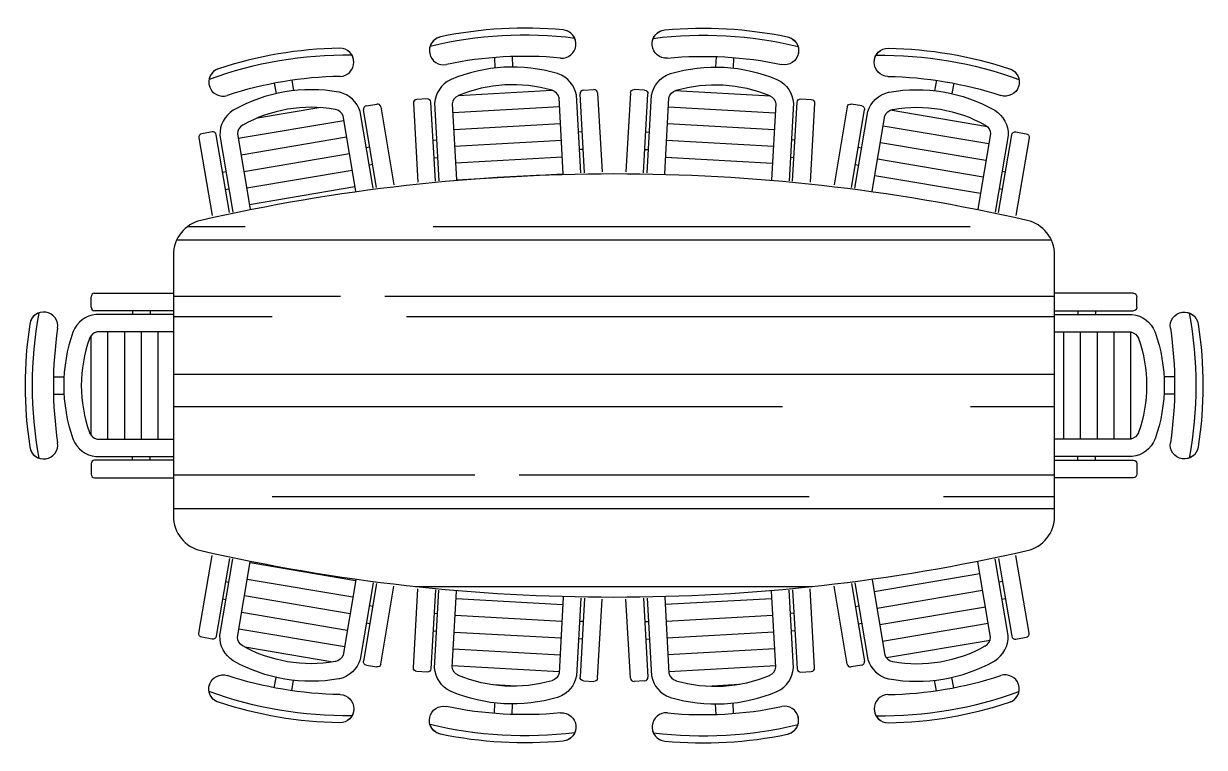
# Model space of a CAD drawing. Header units: millimetres. Extents: x -828.46 to -825.11, y 2621.75 to 2623.8.
import ezdxf

# ---------------------------------------------------------------- set-up
doc = ezdxf.new("R2010")
doc.units = ezdxf.units.MM
doc.header["$LTSCALE"] = 10
doc.layers.add('Móveis_mesas', color=2, linetype='Continuous')

# ---------------------------------------------------------------- blocks, each defined once
blk = doc.blocks.new('cdn_cadeira1')
at = {"layer": 'Móveis_mesas'}
h = blk.add_hatch(dxfattribs=at)
h.set_pattern_fill('ANSI31', color=1, scale=0.015, angle=45, style=0)
h.set_pattern_definition([(90, (762.977624, -2622.524253), (-0.047625, 1e-17), [])])
h.paths.add_polyline_path([(0, 0.1518), (-0.2165, 0.1518, 0.248907), (-0.2382, 0.1339, 0.000595), (-0.2385, 0.1331, 0.171287), (-0.2385, -0.1331, 0.000595), (-0.2382, -0.1339, 0.248908), (-0.2165, -0.1518), (0, -0.1518)])
for p, q in [((-0.2337, 0.2218), (-0.2337, 0.2518)), ((-0.2237, 0.2618), (0, 0.2618)), ((0, 0.2118), (-0.2237, 0.2118)), ((-0.1162, 0.2118), (-0.1162, 0.2018)), ((-0.0662, 0.2118), (-0.0662, 0.2018)), ((-0.3404, 0.025), (-0.3106, 0.025)), ((-0.3404, -0.025), (-0.3106, -0.025)), ((-0.2337, -0.2218), (-0.2337, -0.2518)), ((0, -0.2118), (-0.2237, -0.2118)), ((-0.1162, -0.2118), (-0.1162, -0.2018)), ((-0.0662, -0.2118), (-0.0662, -0.2018)), ((-0.2237, -0.2618), (0, -0.2618))]:
    blk.add_line(p, q, dxfattribs=at)
for points in [[(0, 0.2018), (-0.2204, 0.2018, 0.269881), (-0.2844, 0.153, 0.001393), (-0.2852, 0.151, 0.172737), (-0.2852, -0.151, 0.001393), (-0.2844, -0.153, 0.269881), (-0.2204, -0.2018), (0, -0.2018)], [(0, 0.1518), (-0.2165, 0.1518, 0.248907), (-0.2382, 0.1339, 0.000595), (-0.2385, 0.1331, 0.171287), (-0.2385, -0.1331, 0.000595), (-0.2382, -0.1339, 0.248907), (-0.2165, -0.1518), (0, -0.1518)]]:
    blk.add_lwpolyline(points, format="xyb", dxfattribs=at)
for centre, radius, start, end in [((-0.2237, 0.2518), 0.01, 90, 180), ((-0.3681, 0.1682), 0.04, 79.3709, 171.4074), ((-0.3681, 0.1682), 0.04, 351.4074, 171.4074), ((-0.2237, 0.2218), 0.01, 180, 270), ((0.7449, 0), 1.1656, 171.4074, 188.5926), ((0.7449, 0), 1.0856, 171.4074, 188.5926), ((-0.3681, -0.1682), 0.04, 188.5926, 8.5926), ((-0.3681, -0.1682), 0.04, 188.5926, 280.6291), ((-0.2237, -0.2218), 0.01, 90, 180), ((-0.2237, -0.2518), 0.01, 180, 270)]:
    blk.add_arc(centre, radius, start, end, dxfattribs=at)
at = {"layer": 'Móveis_mesas', "color": 1}
blk.add_arc((0.7449, 0), 1.1456, 169.6595, 190.3405, dxfattribs=at)

msp = doc.modelspace()

# ---------------------------------------------------------------- hatches: boundary and pattern name
at = {"layer": 'Móveis_mesas'}
h = msp.add_hatch(dxfattribs=at)
h.set_pattern_fill('AR-RROOF', color=1, scale=0.015, style=0)
h.set_pattern_definition([(0, (-70.74727, 0), (0.8382, 0.381), [5.715, -0.762, 1.905, -0.381]), (0, (-70.24054, 0.1905), (-0.381, 0.50673), [1.143, -0.12573, 2.286, -0.28575]), (0, (-70.55677, 0.32385), (1.9812, 0.25527), [3.048, -0.5334, 1.524, -0.381])])
h.paths.add_polyline_path([(-827.9577, 2623.241, 0.350104), (-828.0355, 2623.1435), (-828.0355, 2622.4019, 0.350104), (-827.9577, 2622.3044, 0.112332), (-825.6133, 2622.3044, 0.350104), (-825.5355, 2622.4019), (-825.5355, 2623.1435, 0.350104), (-825.6133, 2623.241, 0.112332)])

# ---------------------------------------------------------------- linework, layer by layer
for p, q in [((-828.0355, 2623.1435), (-828.0355, 2622.4019)), ((-825.5355, 2622.4019), (-825.5355, 2623.1435))]:
    msp.add_line(p, q, dxfattribs=at)
for centre, radius, start, end in [((-826.7855, 2618.0894), 5.2833, 77.1814, 102.8186), ((-827.9355, 2623.1435), 0.1, 102.8186, 180), ((-825.6355, 2623.1435), 0.1, 360, 77.1814), ((-827.9355, 2622.4019), 0.1, 180, 257.1814), ((-825.6355, 2622.4019), 0.1, 282.8186, 0), ((-826.7855, 2627.456), 5.2833, 257.1814, 282.8186)]:
    msp.add_arc(centre, radius, start, end, dxfattribs=at)

# ---------------------------------------------------------------- block references
for p, rotation in [((-827.0808, 2623.3644), 273.2046485586698), ((-827.6678, 2623.2985), 279.6139456760093), ((-825.9031, 2622.2469), 99.61394567600934), ((-826.4901, 2622.181), 93.20464855866986)]:
    msp.add_blockref('cdn_cadeira1', p, dxfattribs=dict(at, rotation=rotation))
at = {"layer": 'Móveis_mesas', "xscale": -1}
for p, rotation in [((-826.4901, 2623.3644), 86.79535144133014), ((-825.9031, 2623.2985), 80.38605432399075), ((-827.6678, 2622.2469), 260.3860543239907), ((-827.0808, 2622.181), 266.7953514413302)]:
    msp.add_blockref('cdn_cadeira1', p, dxfattribs=dict(at, rotation=rotation))
at = {"layer": 'Móveis_mesas'}
msp.add_blockref('cdn_cadeira1', (-828.0355, 2622.7727), dxfattribs=at)
at = {"layer": 'Móveis_mesas', "xscale": -1}
msp.add_blockref('cdn_cadeira1', (-825.5355, 2622.7727), dxfattribs=at)

doc.saveas('drawing.dxf')
